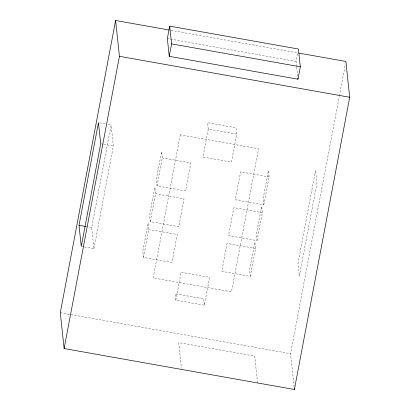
<?xml version="1.0" encoding="UTF-8"?>
<svg xmlns="http://www.w3.org/2000/svg" width="410" height="410" viewBox="0 0 410 410"><rect width="100%" height="100%" fill="white"/><g stroke="black" fill="none" stroke-linecap="round" stroke-linejoin="round"><path stroke-width="0.31" stroke-dasharray="2.05 1.54" d="M84.291 246.938L93.941 248.655L91.686 227.55L111.12 124.891L107.502 124.25M93.941 248.655L113.375 145.996L111.12 124.891M143.49 257.418L148.779 229.462L148.097 223.076L142.808 251.033L143.49 257.418L171.985 262.487L177.279 234.53L148.779 229.462M150.26 221.641L155.554 193.684L154.872 187.298L149.578 215.255L150.26 221.641L178.76 226.709L184.049 198.753L155.554 193.684M157.035 185.863L162.324 157.906L161.642 151.521L156.353 179.477L157.035 185.863L185.53 190.932L190.824 162.975L162.324 157.906M175.859 300.161L181.153 272.204L209.648 277.273L204.354 305.23L175.859 300.161L175.178 293.775L203.673 298.844L204.354 305.23M208.244 129.088L202.95 157.05L231.445 162.119L236.739 134.157L236.058 127.771L207.562 122.703L208.244 129.088L236.739 134.157M250.274 276.417L255.563 248.455L254.882 242.069L249.587 270.031L250.274 276.417L221.774 271.348L227.068 243.386L255.563 248.455M257.044 240.634L262.338 212.677L261.657 206.291L256.363 234.253L257.044 240.634L228.549 235.565L233.843 207.609L262.338 212.677M263.82 204.856L269.109 176.9L268.427 170.514L263.133 198.471L263.82 204.856L235.32 199.788L240.614 171.831L269.109 176.9M296.614 66.528L296.071 61.454L297.721 52.752M294.119 386.989L290.562 353.686L339.219 96.652M339.337 96.022L345.404 63.975M170.975 30.35L298.065 52.957M167.347 38.555L169.858 39.001M170.483 39.114L296.071 61.454M99.661 122.851L106.897 124.143M101.316 143.849L103.125 144.171M103.725 144.279L113.375 145.996M86.259 226.586L91.686 227.55M81.882 246.507L83.691 246.83M60.296 312.728L290.562 353.686M296.686 67.163L297.701 76.68M257.547 382.945L254.682 356.126L178.688 342.611L181.42 368.18M180.292 134.808L153.202 277.924L231.486 291.848L258.577 148.733L180.292 134.808M315.608 170.242L297.967 263.44L299.331 276.212L316.971 183.014L315.608 170.242"/><path stroke-width="0.61" d="M169.089 30.012L115.61 20.5L60.296 312.728L64.119 348.541L294.39 389.5L349.704 97.272L345.881 61.459L298.695 53.064M79.022 225.3L98.456 122.641L100.711 143.741L81.277 246.4L79.022 225.3L85.654 226.479M64.119 348.541L119.438 56.313L115.61 20.5M169.699 26.127L167.347 38.555L169.243 56.324L297.973 79.217L300.325 66.794L298.424 49.026L169.699 26.127L171.595 43.896L169.243 56.324M171.595 43.896L300.325 66.794M119.438 56.313L349.704 97.272M297.834 77.951L297.973 79.217M294.252 388.244L294.39 389.5"/></g></svg>
